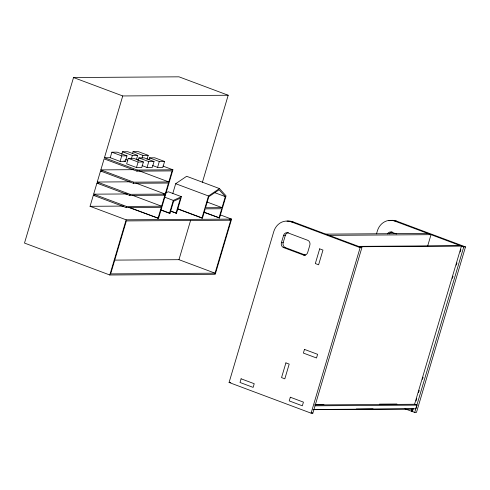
<?xml version="1.0" encoding="UTF-8"?>
<svg xmlns="http://www.w3.org/2000/svg" width="490" height="490" viewBox="0 0 490 490"><rect width="100%" height="100%" fill="white"/><g stroke="black" fill="none" stroke-linecap="round" stroke-linejoin="round"><path stroke-width="0.73" d="M202.431 182.213L228.193 95.244L178.985 76.826L73.531 77.536L24.5 243.065L109.803 274.994L215.251 274.29L231.592 219.11L220.273 214.871M231.592 219.11L126.144 219.82L90.056 206.308L93.327 195.277L94.852 195.265M163.452 194.646L164.879 195.179L161.608 206.217L126.457 206.449L93.651 194.169L96.922 183.138L98.447 183.125M100.517 170.998L133.323 183.278L168.474 183.04L165.204 194.077L130.058 194.316L97.247 182.035L100.517 170.998L102.043 170.986M100.842 169.895L104.113 158.858L136.918 171.139L172.07 170.9L168.799 181.937L133.654 182.176L100.842 169.895L133.703 169.675M128.772 207.411L158.54 218.35L172.921 169.797L137.249 170.036L104.437 157.756L122.745 95.954L228.193 95.244M110.238 157.713L111.873 152.2L117.147 152.163L126.99 155.845L125.354 161.363L120.081 161.4L110.238 157.713L104.437 157.756M121.753 154.375L122.525 151.759L127.798 151.722L137.641 155.41L136.477 159.33M120.081 161.4L121.716 155.881L126.99 155.845M128.276 158.337L126.641 163.856L136.483 167.537L141.757 167.507L143.392 161.988L133.549 158.301L128.276 158.337L138.119 162.025L143.392 161.988M132.49 153.652L133.072 151.686L138.345 151.655L148.188 155.336L147.025 159.262M131.4 158.711L132.367 155.44L137.641 155.41M138.156 160.512L138.933 157.896L144.201 157.866L154.044 161.547L152.304 167.433L147.031 167.47L142.106 165.626M136.483 167.537L138.119 162.025M93.327 195.277L126.132 207.558L126.457 206.449M96.922 183.138L129.728 195.418L130.058 194.316M133.323 183.278L133.654 182.176M136.918 171.139L137.249 170.036M142.137 157.988L142.915 155.373L148.188 155.336M109.803 274.994L126.144 219.82M148.893 159.789L149.475 157.829L154.748 157.792L164.591 161.48L162.845 167.36L157.578 167.396L152.653 165.553M147.031 167.47L148.776 161.584L154.044 161.547M157.578 167.396L159.317 161.51L164.591 161.48M158.013 218.356L161.284 207.319L126.132 207.558M172.731 193.673L175.683 183.707L186.647 176.29L219.453 188.57L226.061 195.871L219.526 217.94L204.024 212.335M160.518 209.916L169.497 213.279L173.307 200.404L181.429 196.674L176.523 213.23L170.287 211.092M169.497 213.279L170.024 213.273L173.583 201.261L180.485 198.095L175.996 213.236M114.188 260.117L178.96 259.682L190.567 220.494M177.705 208.985L201.954 218.056L208.489 195.988L219.453 188.57M201.954 218.056L202.48 218.056L205.2 208.856L221.725 208.746L218.999 217.946M222.05 207.644L225.314 196.619L219.104 189.759L208.795 196.729L205.531 207.754L222.05 207.644L207.074 202.039M230.741 220.218L126.347 220.917L110.654 273.892L215.049 273.187L230.741 220.218L229.326 219.685M359.593 246.77L361.89 247.628L312.853 413.162L311.095 413.174L229.081 382.476L273.751 231.654A15.515 13.83 89.6 0 1 291.232 221.854L292.989 221.841L358.607 246.403M281.413 242.697L283.594 235.341A3.877 3.454 89.6 0 1 287.967 232.891L307.653 240.259A3.877 3.454 89.6 0 1 309.839 245.165L307.665 252.522A3.877 3.454 89.6 0 1 303.292 254.971L283.606 247.603A3.877 3.454 89.6 0 1 281.413 242.697L283.171 242.685A3.877 3.454 89.6 0 0 285.364 247.591L305.05 254.959A3.877 3.454 89.6 0 0 305.466 255.082M283.171 242.685L285.352 235.329A3.877 3.454 89.6 0 1 288.439 232.683M311.095 413.174L360.132 247.64L361.89 247.628M376.498 233.859L377.367 230.925A15.515 13.83 89.6 0 1 394.848 221.125L396.606 221.113L465.5 246.905L416.469 412.433L414.712 412.445L412.415 411.588L413.278 408.66M427.697 245.876L431.016 234.667L329.078 235.347M404.985 408.807L411.429 411.22L412.078 409.021M411.429 411.22L411.955 411.214L412.605 409.015M414.583 404.262L461.445 246.054L463.742 246.917L465.5 246.905M416.096 400.936L416.745 398.731M418.583 392.539L419.232 390.34M422.484 379.358L423.14 377.159M452.405 278.351L453.06 276.146M456.319 265.139L456.974 262.934M460.233 251.921L460.888 249.716M414.712 412.445L463.742 246.917M315.021 404.93L414.675 404.262L416.972 405.12L415.881 408.801L313.943 409.481M165.602 193.005L168.303 191.762L181.429 196.674M97.247 182.035L130.107 181.808M93.651 194.169L127.271 193.948M129.728 195.418L164.879 195.179M90.056 206.308L123.676 206.082M387.468 233.944A3.877 3.454 89.6 0 1 391.577 232.162L392.747 232.156M325.801 234.122L427.733 233.436M283.594 235.341L285.352 235.329M358.986 246.746L461.972 246.054L460.992 245.686L358 246.378L359.066 246.776M283.606 247.603L285.364 247.591M303.292 254.971L305.05 254.959M229.081 382.476L230.833 382.463M314.794 404.556L323.927 404.495M379.456 404.121L396.955 404.005M315.033 405.806L416.972 405.12M356.267 409.021L373.049 408.905M313 409.683L412.941 409.015M412.415 411.588L412.941 411.582L411.955 411.214M73.531 77.536L122.745 95.954M394.848 221.125L460.459 245.686M391.577 232.162L396.496 234.006M133.072 151.686L142.915 155.373M149.475 157.829L159.317 161.51M162.937 166.055L172.921 169.797M122.525 151.759L132.367 155.44M138.933 157.896L148.776 161.584M136.251 159.415L137.653 159.942M111.873 152.2L121.716 155.881M214.62 192.619L225.314 196.619M125.703 159.489L127.817 160.273M291.232 221.854L360.132 247.64M123.946 160.836L125.354 161.363M175.683 183.707L208.489 195.988M138.848 170.722L168.799 181.937M135.963 183.131L165.204 194.077M164.328 197.041L173.307 200.404M204.55 212.335L219.526 217.94M178.231 208.979L202.48 218.056M132.367 195.271L161.608 206.217M170.312 210.902L176.523 213.23M161.455 210.063L170.024 213.273M129.299 207.405L157.829 218.087M178.96 259.682L215.049 273.187M311.707 412.733L312.853 413.162M286.987 221.149A15.515 13.83 89.6 0 1 292.989 221.841M388.895 220.77A15.515 13.83 89.6 0 1 396.606 221.113M389.225 233.932A3.877 3.454 89.6 0 1 391.62 232.015M241.098 378.801L240.008 382.476L253.134 387.388L254.224 383.713L241.098 378.801M285.903 362.882L281.548 377.594L284.825 378.825L289.186 364.107L285.903 362.882M319.682 248.846L315.327 263.559L318.604 264.79L322.965 250.078L319.682 248.846M290.313 397.219L289.223 400.9L302.342 405.812L303.433 402.131L290.313 397.219M304.474 349.401L303.39 353.076L316.509 357.988L317.6 354.313L304.474 349.401"/></g></svg>
